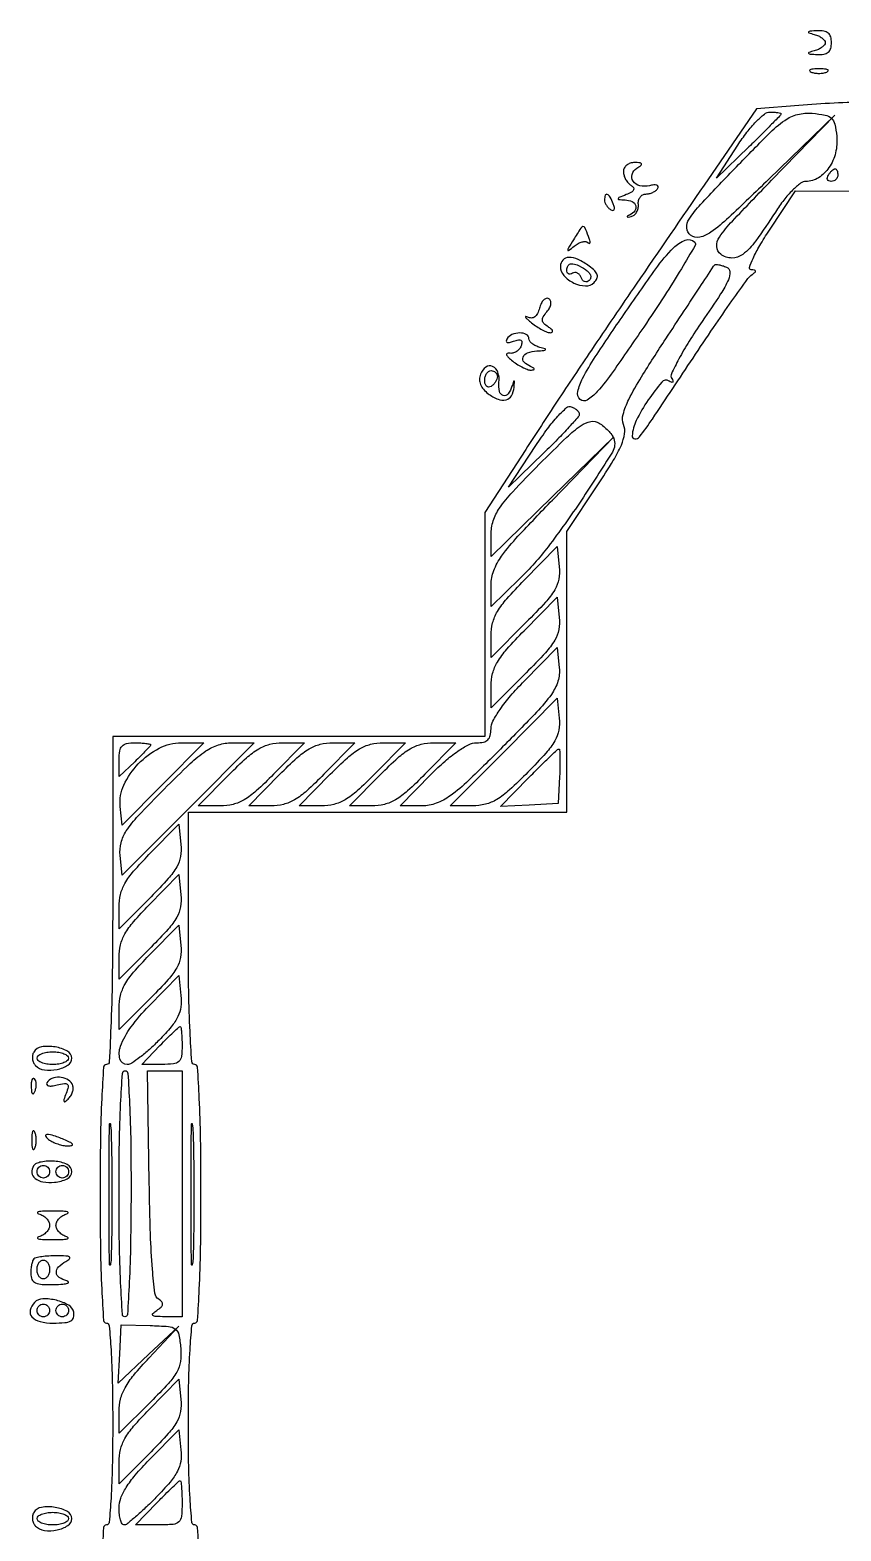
# Model space of a CAD drawing. Extents: x 17 to 822, y 5 to 559.
# Drawn here: x 16.9 to 145.5, y 321 to 559 of the extents above; entities that cross this region are included whole.
import ezdxf

# ---------------------------------------------------------------- set-up
doc = ezdxf.new("R2010")
doc.units = 0
doc.header["$MEASUREMENT"] = 0

msp = doc.modelspace()

# ---------------------------------------------------------------- linework, layer by layer
for points in [[(31.304134, 16.008298, 0.000006), (186.307387, 15.865424, 0.000281)], [(150.001182, 547.563133, 0.018194), (138.793369, 547.051308), (132.086738, 546.5), (123.793369, 534.426921, 0.000484), (113.029319, 518.724632, 0.001558), (105.912611, 508.251541, 0.002252), (100.486046, 500.133316, 0.002762), (95.493631, 492.5), (89.031928, 482.5), (89.015964, 464.75), (89, 447), (59.5, 447), (30, 447), (30, 421, -0.002705), (29.939619, 409.837325, -0.006906), (29.740385, 401.75, -0.002504), (29.466217, 395.444155, -0.40009), (29, 395, 0.395564), (28.541465, 394.56995, 0.003837), (28.262195, 389.625, 0.008675), (28.061287, 383.227364, 0.003511), (28, 374.5, 0.003511), (28.061287, 365.772636, 0.008675), (28.262195, 359.375, 0.003837), (28.541465, 354.43005, 0.395564), (29, 354, -0.389247), (29.449058, 353.587986, -0.005893), (29.734375, 349.75, -0.010966), (29.937511, 344.735423, -0.004639), (30, 338, -0.004639), (29.937511, 331.264577, -0.010966), (29.734375, 326.25, -0.005893), (29.449058, 322.412014, -0.389247), (29, 322, 0.395564), (28.541465, 321.56995, 0.003837), (28.262195, 316.625, 0.008675)], [(43.737805, 316.625, 0.003837), (43.458535, 321.56995, 0.395564), (43, 322, -0.389247), (42.550942, 322.412014, -0.005893), (42.265625, 326.25, -0.010966), (42.062489, 331.264577, -0.004639), (42, 338, -0.004639), (42.062489, 344.735423, -0.010966), (42.265625, 349.75, -0.005893), (42.550942, 353.587986, -0.389247), (43, 354, 0.395564), (43.458535, 354.43005, 0.003837), (43.737805, 359.375, 0.008675), (43.938713, 365.772636, 0.003511), (44, 374.5, 0.003511), (43.938713, 383.227364, 0.008675), (43.737805, 389.625, 0.003837), (43.458535, 394.56995, 0.395564), (43, 395, -0.395015), (42.542341, 395.428413, -0.004008), (42.2625, 400.25, -0.008881), (42.061394, 406.493996, -0.003609), (42, 415), (42, 435), (72, 435), (102, 435), (102.002536, 457.25), (102.005071, 479.5), (106.92406, 486.891307, 0.008991), (109.386974, 490.740393, 0.036427), (110.667963, 493.210472, 0.063833), (111.17755, 494.995348, 0.129195), (111.023521, 496.438134, -0.160327), (110.949823, 498.061309, -0.046247), (111.858051, 500.438081, -0.025587), (113.844046, 504.000305, -0.005286), (117.722476, 510.046827, -0.000324), (120.621786, 514.45721, -0.00052), (123.101844, 518.215983, -0.000083), (125.304221, 521.545157, -0.032029), (125.477351, 521.773539, -0.240795), (125.657635, 521.846703, -0.025004), (126.125116, 521.78222, -0.02669), (126.706281, 521.63973, -0.018153), (127.350553, 521.418975, -0.297311), (127.882387, 520.684026, -0.118057), (127.640486, 519.40268, -0.039689), (126.409161, 517.153845, -0.005729), (123.488547, 512.808252, 0.011083), (121.428978, 509.671779, 0.016961), (119.798778, 506.857, 0.011597), (118.608838, 504.501865, 0.254869), (118.649374, 503.758307, -0.03905), (118.845791, 503.376858, -0.305607), (118.808919, 503.190885, -0.303929), (118.622238, 503.154641, -0.038826), (118.239919, 503.351722, 0.371153), (117.063532, 503.165239, 0.027161), (114.926722, 500.345558, 0.032705), (113.040823, 497.117921, 0.100152), (112.383338, 494.683338, 0.405614), (112.802923, 494.191755, 0.255309), (113.553374, 494.514682, 0.018816), (115.593322, 497.331004, 0.000903), (122.031418, 507, -0.003115), (125.28724, 511.843136, -0.004614), (128.206537, 516.043939, -0.002152), (130.73612, 519.580837, -0.088261), (131.411001, 520.234687, 0.029673), (131.854895, 520.574127, 0.276297), (131.92757, 520.793803, 0.309956), (131.768118, 520.942351, 0.034186), (131.24356, 520.984687, -0.504609), (130.982962, 521.346681, -0.030482), (131.550668, 522.803236, -0.025626), (132.60687, 524.813156, -0.012757), (134.136649, 527.25), (138.286179, 533.5), (185.670454, 533.423366)]]:
    msp.add_lwpolyline(points, format="xyb")
for points in [[(141.25, 558.310674, -0.042954), (141.919656, 558.072686, -0.05393), (142.485938, 557.737018, -0.063987), (142.874169, 557.360086, -0.169692), (143, 557, -0.169692), (142.874169, 556.639914, -0.063987), (142.485938, 556.262982, -0.05393), (141.919656, 555.927314, -0.042954), (141.25, 555.689326, 0.01159), (140.4117, 555.449367, 0.541772), (140.37122, 555.306344, 0.197309), (140.607705, 555.187999, 0.005718), (141.75, 555.116001, 0.052892), (142.797666, 555.172814, 0.135122), (143.48325, 555.485975, 0.149531), (143.870529, 556.081183, 0.070109), (144, 557, 0.070109), (143.870529, 557.918817, 0.149531), (143.48325, 558.514025, 0.135122), (142.797666, 558.827186, 0.052892), (141.75, 558.883999, 0.005718), (140.607705, 558.812001, 0.197309), (140.37122, 558.693656, 0.541772), (140.4117, 558.550633, 0.01159)], [(140.75, 552.337719, 0.057986), (141.320008, 552.181385, 0.037979), (142, 552.12966, 0.037979), (142.679992, 552.181385, 0.057986), (143.25, 552.337719, 0.174857), (143.459382, 552.525001, 0.447206), (143.398438, 552.693942, 0.078554), (142.89144, 552.810911, 0.017491), (142, 552.842105, 0.017491), (141.10856, 552.810911, 0.078554), (140.601562, 552.693942, 0.447206), (140.540618, 552.525001, 0.174857)], [(144.820335, 542.15646, -0.083268), (144.634446, 539.529214, -0.090454), (143.596992, 537.188526, -0.102294), (141.931482, 535.575814, -0.142303), (139.949258, 535, 0.164295), (139.06915, 534.702783, 0.033494), (137.813534, 533.605243, 0.031271), (136.435715, 532.043741, 0.022491), (135.09282, 530.144648, -0.012907), (131.976442, 525.553385, -0.072882), (129.925896, 523.428726, -0.169595), (128.199386, 522.85342, -0.157791), (126.430139, 523.454191, -0.226678), (125.789471, 524.671024, -0.161618), (126.224272, 526.173685, -0.039224), (128.280023, 528.713084, -0.002873), (134.499943, 535.196155), (144.499885, 545.5), (133.999943, 535.302947, -0.003464), (127.703298, 529.272133, -0.034216), (124.873309, 526.943547, -0.103854), (123.098583, 526.165576, -0.21503), (121.651353, 526.485322, -0.219386), (121.031135, 527.626546, -0.163967), (121.402864, 529.028673, -0.042301), (123.239237, 531.35255, -0.003443), (128.591202, 536.981422, -0.004723), (133.984929, 542.471805, -0.041207), (136.59115, 544.677998, -0.094143), (138.614242, 545.611628, -0.082294), (140.93985, 545.799047, -0.026007), (142.995498, 545.518155, -0.142447), (143.983952, 545.015064, -0.151098), (144.517688, 544.076538, -0.03042)], [(136, 545.712408, -0.194499), (135.922281, 545.520174, -0.001046), (134.49683, 544.051589, -0.004331), (132.844487, 542.385479, -0.00271), (130.882825, 540.462408), (125.765651, 535.5), (129.132825, 540.732033, -0.020466), (130.583498, 542.795443, -0.029732), (132.039184, 544.478309, -0.03167), (133.349567, 545.662585, -0.166849), (134.25, 545.982033, -0.015449), (134.920882, 545.968191, -0.025341), (135.485938, 545.910242, -0.022922), (135.912572, 545.824334, -0.344273)], [(111, 536.559017, 0.071973), (111.087603, 535.953584, 0.052915), (111.347689, 535.326439, 0.053279), (111.730732, 534.772883, 0.076512), (112.183624, 534.386514, -0.098689), (112.583496, 534.01376, -0.279563), (112.61222, 533.648772, -0.152316), (112.257148, 533.281844, -0.031576), (111.433624, 532.897783, 0.004645), (110.285515, 532.435834, 0.244878), (110.137324, 532.25942, 0.457866), (110.235975, 532.127028, 0.007879), (111.25, 532.070285, -0.09897), (112.373575, 531.798377, -0.214206), (112.943475, 531.140717, -0.239682), (112.799004, 530.339942, -0.11587), (111.975, 529.658333, 0.019666), (111.63445, 529.472415, 0.504253), (111.625625, 529.382345, 0.229775), (111.763807, 529.342212, 0.012274), (112.225, 529.432629, 0.118772), (112.701206, 529.665357, 0.08687), (113.08467, 530.114682, 0.079426), (113.318303, 530.708824, 0.075267), (113.361111, 531.357629, -0.080082), (113.408537, 531.984945, -0.098349), (113.653671, 532.517553, -0.11061), (114.055997, 532.872603, -0.126349), (114.552094, 533, 0.060886), (115.102357, 533.067256, 0.05105), (115.655933, 533.266355, 0.053235), (116.130317, 533.559582, 0.089542), (116.442363, 533.906741, 0.214761), (116.481177, 534.202524, 0.249166), (116.28339, 534.402056, 0.103734), (115.802744, 534.447698, 0.035946), (115.114239, 534.319623, -0.123055), (113.617268, 534.303306, -0.180537), (112.535355, 535.029599, -0.237584), (112.364446, 536.117374, -0.175652), (113.121885, 537.096491, 0.018391), (113.799577, 537.561505, 0.345083), (113.863691, 537.794931, 0.283898), (113.646453, 537.950359, 0.014763), (112.75, 537.984687, 0.081038), (112.08159, 537.881634, 0.092494), (111.514062, 537.572213, 0.101692), (111.134722, 537.107399, 0.121036)], [(145, 536, -0.105053), (144.918938, 535.618444, -0.099167), (144.688914, 535.29375, -0.09642), (144.345238, 535.076123, -0.093332), (143.940983, 535, -0.108972), (143.586039, 535.078288, -0.182303), (143.3746, 535.29375, -0.161196), (143.343488, 535.6179, -0.082592), (143.5, 536, -0.029505), (143.768994, 536.382774, -0.035638), (144.066025, 536.70625, -0.038439), (144.34829, 536.934461, -0.151918), (144.559017, 537, -0.210953), (144.727648, 536.92554, -0.081139), (144.870461, 536.70625, -0.061769), (144.967655, 536.382849, -0.042167)], [(108, 532.059017, 0.088797), (108.072509, 531.65395, 0.053277), (108.290385, 531.21498, 0.051183), (108.610411, 530.810572, 0.061454), (108.988546, 530.507079, 0.1144), (109.325929, 530.393111, 0.32948), (109.525685, 530.512472, 0.155351), (109.556862, 530.868281, 0.036408), (109.381557, 531.448062, 0.029964), (108.894727, 532.51997, 0.168622), (108.441482, 532.942608, 0.444011), (108.117673, 532.798253, 0.079093)], [(103.079891, 525.75, 0.0028), (102.23404, 524.374656, 0.162928), (102.169612, 524.090238, 0.589898), (102.299825, 524.034473, 0.007289), (103.181354, 524.741324, -0.049011), (103.808844, 525.163739, -0.064925), (104.451421, 525.409199, -0.080683), (105.010815, 525.450783, -0.176443), (105.394862, 525.271805, 0.176427), (105.593353, 525.179293, 0.424903), (105.703067, 525.27488, 0.08502), (105.657119, 525.658807, 0.019419), (105.445864, 526.280481, 0.010257), (104.877122, 527.676301, 0.360481), (104.58481, 527.8253, 0.196944), (104.2438, 527.587228, 0.003857)], [(122.297214, 525.369453, -0.340872), (122.365495, 524.840413, -0.003034), (120.182835, 521.155449, -0.008663), (117.509395, 516.873599, -0.005291), (114.21388, 511.909358, -0.003709), (109.357877, 504.872676, -0.027502), (106.842065, 501.673946, -0.07335), (105.242398, 500.318581, -0.348217), (104.130017, 500.445602, -0.257977), (103.769058, 501.691555, -0.06319), (104.526238, 503.771213, -0.027487), (106.53988, 507.20526, -0.004019), (111.058671, 513.905697, -0.005513), (116.143315, 521.143598, -0.03803), (118.937168, 524.464255, -0.108899), (120.812988, 525.688882, -0.294831)], [(101, 521.535184, 0.184867), (101.560801, 520.070252, 0.098754), (103.13509, 518.891468, 0.102396), (104.992736, 518.433396, 0.210688), (106.357359, 518.97468, 0.088454), (106.790529, 519.605908, 0.182936), (106.827697, 520.194097, 0.126082), (106.448295, 520.813467, 0.033646), (105.55887, 521.567321, 0.047805), (103.81242, 522.614865, 0.113432), (102.34179, 522.941948, 0.205399), (101.392269, 522.526756, 0.190614)], [(104.97104, 521.03906, -0.06544), (105.469875, 520.623472, -0.10179), (105.75794, 520.145741, -0.132626), (105.793075, 519.684433, -0.158794), (105.584135, 519.304373, -0.116802), (105.222241, 519.096863, -0.156527), (104.846463, 519.105302, -0.139197), (104.513976, 519.337489, -0.085622), (104.277685, 519.756231, 0.080085), (104.037302, 520.193389, 0.110205), (103.692267, 520.477402, 0.127277), (103.298038, 520.563896, 0.129812), (102.91459, 520.447214, -0.092807), (102.565579, 520.312451, -0.171257), (102.268661, 520.359094, -0.174358), (102.070312, 520.580506, -0.096615), (102, 520.940983, -0.150756), (102.216238, 521.641861, -0.239233), (102.755049, 521.938063, -0.117893), (103.667437, 521.751495, -0.031889)], [(97.680998, 514.888137, -0.0517), (97.365461, 514.047508, -0.115294), (96.932173, 513.524623, -0.156948), (96.406074, 513.339765, -0.125638), (95.817308, 513.473542, 0.077653), (95.51188, 513.574213, 0.662561), (95.457166, 513.487692, 0.061173), (95.758892, 513.149596, 0.009652), (96.44113, 512.574157, 0.024566), (97.262025, 511.972785, 0.025986), (98.123096, 511.466907, 0.026777), (98.905615, 511.112116, 0.09695), (99.44113, 511.015313, 0.149983), (99.711024, 511.102424, 0.350409), (99.767221, 511.292991, 0.124306), (99.550695, 511.587074, 0.031167), (99.064302, 511.939097, -0.052434), (98.393657, 512.469265, -0.180212), (98.160945, 512.962955, -0.157662), (98.293651, 513.532649, -0.037796), (98.86286, 514.334757, 0.049774), (99.290169, 514.968478, 0.087677), (99.487573, 515.566393, 0.122381), (99.43843, 516.058315, 0.170139), (99.162248, 516.399725, 0.216388), (98.763039, 516.450849, 0.124817), (98.341498, 516.19403, 0.082597), (97.958386, 515.646396, 0.047497)], [(92.507079, 510.011454, 0.126411), (92.401527, 509.672737, 0.341176), (92.536366, 509.478569, 0.138102), (92.932885, 509.465972, 0.030934), (93.584512, 509.670804, -0.035118), (94.346522, 509.903353, -0.202773), (94.752415, 509.831952, -0.282402), (94.901883, 509.519407, -0.061007), (94.76145, 508.90935, -0.087948), (94.462215, 508.391019, -0.081761), (93.996332, 507.991689, -0.083914), (93.438823, 507.770282, -0.100494), (92.875, 507.764484, 0.158025), (92.536669, 507.722512, 0.410815), (92.459601, 507.514182, 0.099267), (92.761478, 507.094137, 0.021804), (93.44113, 506.514484, 0.026248), (94.262032, 505.940653, 0.027826), (95.123096, 505.46807, 0.028895), (95.904858, 505.148061, 0.101643), (96.44113, 505.078947, 0.068243), (96.755092, 505.146095, 0.405354), (96.821769, 505.282867, 0.190361), (96.673407, 505.461588, 0.029559), (96.25, 505.662281, -0.104952), (95.231499, 506.348164, -0.29732), (95.07632, 507.150719, -0.215375), (95.792226, 507.830518, -0.071058), (97.25, 508.116001, 0.005718), (98.392295, 508.187999, 0.197309), (98.62878, 508.306344, 0.541772), (98.5883, 508.449367, 0.01159), (97.75, 508.689326, -0.046657), (97.080469, 508.932857, -0.05682), (96.514062, 509.284521, -0.067019), (96.127374, 509.68505, -0.159836), (96, 510.073324, 0.282924), (95.593233, 510.734644, 0.122009), (94.543336, 510.975058, 0.097711), (93.316448, 510.71033, 0.153669)], [(88.338046, 504.43855, 0.090544), (88.183284, 503.615268, 0.094644), (88.333843, 502.804053, 0.084751), (88.795372, 502.036427, 0.057311), (89.547083, 501.341913, 0.060454), (91.110124, 500.46636, 0.159186), (92.375048, 500.372424, 0.207138), (93.239041, 501.029365, 0.10654), (93.648212, 502.352469, 0.002983), (93.721308, 503.245404, 0.300978), (93.663139, 503.349642, 0.462407), (93.577952, 503.314709, 0.003629), (93.324888, 502.519603, -0.086569), (92.703422, 501.306958, -0.313864), (91.923499, 501.051744, -0.276112), (91.326608, 501.705461, -0.078173), (91.26179, 503.139768, 0.108055), (91.094319, 504.737979, 0.211335), (90.251146, 505.668447, 0.271263), (89.177681, 505.547995, 0.141654)], [(91, 504.059017, -0.089642), (90.926698, 503.653442, -0.053229), (90.70625, 503.2129, -0.051032), (90.382515, 502.806203, -0.06081), (90, 502.5, -0.139169), (89.620352, 502.392057, -0.191142), (89.29375, 502.521475, -0.138808), (89.073267, 502.889346, -0.066118), (89, 503.440983, -0.062283), (89.074545, 504.037096, -0.080552), (89.29375, 504.542039, -0.097988), (89.618621, 504.879982, -0.153634), (90, 505, -0.092995), (90.381732, 504.928382, -0.096318), (90.70625, 504.723586, -0.099231), (90.923444, 504.418051, -0.105429)], [(104, 498.108851, -0.182955), (103.837292, 497.679068, -0.00418), (102.350557, 496.025008, -0.008803), (100.53681, 494.109579, -0.005782), (98.384874, 491.96584), (92.769749, 486.5), (97.114505, 493.130498, -0.013995), (98.949839, 495.767351, -0.026128), (100.601933, 497.776062, -0.026245), (101.985247, 499.138476, -0.279914), (102.729631, 499.273509, -0.043318), (103.215686, 499.036922, -0.050654), (103.626829, 498.730302, -0.058052), (103.909386, 498.40343, -0.150326)], [(109.452624, 494.262865, -0.235517), (109.240755, 492.067192, -0.007785), (104.326674, 484.473777, -0.01538), (99.043679, 477.084565, -0.036772), (94.576346, 472.041792), (90, 467.583584), (90, 471.023901, -0.093263), (90.4271, 473.293743, -0.063832), (91.686483, 475.601947, -0.031206), (94.274344, 478.741619, -0.005027), (99.75, 484.482043), (109.5, 494.499867), (99.75, 485.019684), (90, 475.539501), (90, 478.997627, -0.079619), (90.347064, 481.163329, -0.070943), (91.358623, 483.207831, -0.038205), (93.431669, 485.784651, -0.007152), (97.644964, 490.145819, -0.005544), (102.005626, 494.436005, -0.040532), (104.272839, 496.288781, -0.103639), (105.809109, 496.93393, -0.189544), (107.125654, 496.689455, -0.033379), (107.864433, 496.15646, -0.028668), (108.566438, 495.503742, -0.029701), (109.135642, 494.834857, -0.06993)], [(95.575558, 465.097297), (90, 459.521739), (90, 462.979424, -0.063842), (90.258137, 464.992874, -0.071008), (91.014888, 466.79885, -0.047074), (92.511953, 468.840702, -0.012801), (95.25, 471.766073), (100.5, 477.095037), (100.825558, 473.883946, -0.071966), (100.742812, 471.944719, -0.088291), (100.100952, 470.252074, -0.051438), (98.624495, 468.27467, -0.010313)], [(95.575558, 457.097297), (90, 451.521739), (90, 454.979424, -0.063842), (90.258137, 456.992874, -0.071008), (91.014888, 458.79885, -0.047074), (92.511953, 460.840702, -0.012801), (95.25, 463.766073), (100.5, 469.095037), (100.825558, 465.883946, -0.071966), (100.742812, 463.944719, -0.088291), (100.100952, 462.252074, -0.051438), (98.624495, 460.27467, -0.010313)], [(91.844737, 445.344089, -0.0053), (86.460712, 440.051008, -0.03382), (83.529689, 437.58892, -0.069399), (81.323757, 436.40528, -0.088706), (79.057342, 436), (75.575184, 436), (80.5, 441, -0.017584), (82.704795, 443.086375, -0.029124), (84.720869, 444.665364, -0.034101), (86.45193, 445.698325, -0.118001), (87.712408, 446, 0.054653), (88.799484, 446.119179, 0.138802), (89.49222, 446.492455, 0.142441), (89.875888, 447.166072, 0.058758), (90, 448.218555, -0.124143), (90.310366, 449.449325, -0.028437), (91.442101, 451.291495, -0.025837), (93.111929, 453.445602, -0.016713), (95.25, 455.766073), (100.5, 461.095037), (100.824987, 457.891607, -0.101465), (100.608984, 455.763085, -0.079621), (99.571995, 453.681988, -0.035692), (97.224054, 450.851823, -0.004856)], [(95.858226, 441.356442, -0.012383), (92.91292, 438.518233, -0.048898), (90.902825, 437.007837, -0.074838), (89.110979, 436.255985, -0.062051), (87.056238, 436), (83.544156, 436), (92.022078, 444.535164), (100.5, 453.070329), (100.824065, 449.891607, -0.07125), (100.746676, 447.989447, -0.086216), (100.126699, 446.31666, -0.051887), (98.711576, 444.378303, -0.011212)], [(36, 445.674314, -0.184988), (35.922055, 445.470848, -0.005011), (35.265625, 444.754389, -0.009762), (34.458057, 443.923635, -0.006459), (33.5, 443), (31, 440.651372), (31, 443.325686, -0.03903), (31.108496, 444.713465, -0.150031), (31.483705, 445.482569, -0.160006), (32.209354, 445.880645, -0.04614), (33.5, 446, -0.012232), (34.458476, 445.976548, -0.020157), (35.265625, 445.90433, -0.015163), (35.893676, 445.80306, -0.359543)], [(41.960054, 435.494352), (31.5, 424.988704), (31.175354, 428.145689, -0.088941), (31.325767, 430.148997, -0.083631), (32.160916, 432.023001, -0.042084), (34.054809, 434.412426, -0.006928), (38.150327, 438.651337, -0.007563), (42.302812, 442.70715, -0.040113), (44.774735, 444.699215, -0.07342), (46.771237, 445.667466, -0.076392), (48.935026, 446), (52.420108, 446)], [(37.971112, 439.45791), (31.5, 432.91582), (31.189604, 435.918189, -0.136001), (31.758632, 439.28712, -0.082191), (34.064989, 442.64617, -0.080684), (37.383848, 445.138319, -0.121356), (40.88179, 446), (44.442223, 446)], [(55.5, 441, -0.013881), (52.775541, 438.383369, -0.050502), (50.848439, 436.958915, -0.074139), (49.095308, 436.243178, -0.059972), (47.075184, 436), (43.575184, 436), (48.5, 441, -0.013881), (51.224459, 443.616631, -0.050502), (53.151561, 445.041085, -0.074139), (54.904692, 445.756822, -0.059972), (56.924816, 446), (60.424816, 446)], [(63.5, 441, -0.013881), (60.775541, 438.383369, -0.050502), (58.848439, 436.958915, -0.074139), (57.095308, 436.243178, -0.059972), (55.075184, 436), (51.575184, 436), (56.5, 441, -0.013881), (59.224459, 443.616631, -0.050502), (61.151561, 445.041085, -0.074139), (62.904692, 445.756822, -0.059972), (64.924816, 446), (68.424816, 446)], [(71.5, 441, -0.013881), (68.775541, 438.383369, -0.050502), (66.848439, 436.958915, -0.074139), (65.095308, 436.243178, -0.059972), (63.075184, 436), (59.575184, 436), (64.5, 441, -0.013881), (67.224459, 443.616631, -0.050502), (69.151561, 445.041085, -0.074139), (70.904692, 445.756822, -0.059972), (72.924816, 446), (76.424816, 446)], [(79.5, 441, -0.013881), (76.775541, 438.383369, -0.050502), (74.848439, 436.958915, -0.074139), (73.095308, 436.243178, -0.059972), (71.075184, 436), (67.575184, 436), (72.5, 441, -0.013881), (75.224459, 443.616631, -0.050502), (77.151561, 445.041085, -0.074139), (78.904692, 445.756822, -0.059972), (80.924816, 446), (84.424816, 446)], [(100.868412, 440.677665), (100.64467, 436.35533), (96.072335, 436.124066), (91.5, 435.892803), (95.958208, 440.446401, -0.003543), (97.691506, 442.191874, -0.005586), (99.206066, 443.66238, -0.001735), (100.531305, 444.911903, -0.190384), (100.754285, 445, -0.399676), (100.883415, 444.877156, -0.005873), (100.92718, 443.730314, -0.012218), (100.92992, 442.335038, -0.007312)], [(36.075486, 421.599296), (31, 416.52381), (31, 419.977556, -0.060561), (31.239608, 421.948552, -0.069715), (31.943844, 423.705849, -0.049032), (33.317484, 425.636724, -0.015041), (35.75, 428.26674), (40.5, 433.102178), (40.825486, 429.88848, -0.067581), (40.760517, 427.979469, -0.088072), (40.170847, 426.33692, -0.054366), (38.813767, 424.471666, -0.011948)], [(36.075486, 413.599296), (31, 408.52381), (31, 411.977556, -0.060561), (31.239608, 413.948552, -0.069715), (31.943844, 415.705849, -0.049032), (33.317484, 417.636724, -0.015041), (35.75, 420.26674), (40.5, 425.102178), (40.825486, 421.88848, -0.067581), (40.760517, 419.979469, -0.088072), (40.170847, 418.33692, -0.054366), (38.813767, 416.471666, -0.011948)], [(36.075486, 405.599296), (31, 400.52381), (31, 403.977556, -0.060561), (31.239608, 405.948552, -0.069715), (31.943844, 407.705849, -0.049032), (33.317484, 409.636724, -0.015041), (35.75, 412.26674), (40.5, 417.102178), (40.825486, 413.88848, -0.067581), (40.760517, 411.979469, -0.088072), (40.170847, 410.33692, -0.054366), (38.813767, 408.471666, -0.011948)], [(37.370316, 398.867191, -0.015879), (35.829409, 397.386283, -0.020624), (34.322357, 396.135987, -0.018781), (33.00966, 395.211174, -0.145052), (32.297052, 395, -0.339416), (31.146741, 395.882539, -0.155899), (31.241722, 397.886054, -0.070476), (32.88877, 400.919679, -0.034605), (35.75, 404.26674), (40.5, 409.102178), (40.823264, 405.918281, -0.058057), (40.796765, 404.127815, -0.081327), (40.335475, 402.599198, -0.060429), (39.291006, 400.991311, -0.019177)], [(41, 398, -0.031162), (40.893327, 396.290099, -0.174494), (40.484409, 395.485324, -0.163634), (39.640028, 395.09728, -0.026602), (37.812909, 395), (34.625818, 395), (37.5, 398, -0.005081), (38.624204, 399.149798, -0.007831), (39.621808, 400.11875, -0.003317), (40.486588, 400.922013, -0.187632), (40.687091, 401, -0.37258), (40.811623, 400.892246, -0.01007), (40.908083, 400.11875, -0.016197), (40.977485, 399.150236, -0.009786)], [(17.481569, 396.970177, 0.095249), (17.28656, 396.457773, 0.077253), (17.27506, 395.86889, 0.076026), (17.443944, 395.295499, 0.087019), (17.771797, 394.828203, 0.165691), (19.177624, 394.136932, 0.082785), (21.181947, 394.210303, 0.091303), (22.897388, 394.903208, 0.256624), (23.5, 396, 0.276098), (22.829651, 397.121426, 0.083549), (20.87313, 397.784022, 0.078867), (18.715224, 397.789239, 0.21896)], [(23, 396, -0.226478), (22.817169, 395.617064, -0.074992), (22.265625, 395.29375, -0.057076), (21.457356, 395.073116, -0.038131), (20.5, 395, -0.038131), (19.542644, 395.073116, -0.057076), (18.734375, 395.29375, -0.074992), (18.182831, 395.617064, -0.226478), (18, 396, -0.226478), (18.182831, 396.382936, -0.074992), (18.734375, 396.70625, -0.057076), (19.542644, 396.926884, -0.038131), (20.5, 397, -0.038131), (21.457356, 396.926884, -0.057076), (22.265625, 396.70625, -0.074992), (22.817169, 396.382936, -0.226478)], [(17.078947, 391.416667, 0.018894), (17.137993, 390.670344, 0.168741), (17.279315, 390.37858, 0.470617), (17.461564, 390.395823, 0.054073), (17.683114, 390.8125, 0.051402), (17.839148, 391.359369, 0.05415), (17.876576, 391.916927, 0.060344), (17.797407, 392.402231, 0.126455), (17.604167, 392.729167, 0.296942), (17.385309, 392.77538, 0.208169), (17.200665, 392.592839, 0.077125), (17.089945, 392.112848, 0.028489)], [(19.557637, 392.093259, 0.268627), (19.54939, 391.806106, 0.220188), (19.799309, 391.61957, 0.085012), (20.370682, 391.597784, 0.031078), (21.16729, 391.753998, -0.023558), (22.330888, 392.000393, -0.231897), (22.796805, 391.859236, -0.271775), (22.926093, 391.426221, -0.030861), (22.609425, 390.41074, 0.009058), (22.258708, 389.437485, 0.219347), (22.287961, 389.157502, 0.466056), (22.473352, 389.127092, 0.017945), (23.053622, 389.662868, 0.071122), (23.451245, 390.188799, 0.071769), (23.684061, 390.803488, 0.078057), (23.722299, 391.409959, 0.115698), (23.553851, 391.912868, 0.140539), (22.733618, 392.658772, 0.103774), (21.539137, 392.966214, 0.107309), (20.35481, 392.764512, 0.160028)], [(32.909607, 374.5, -0.004039), (32.831616, 366.679062, -0.007955), (32.620551, 360.466313, -0.002788), (32.33814, 355.378002, -0.396452), (31.936338, 355, -0.396971), (31.534444, 355.37877, -0.002811), (31.262004, 360.456452, -0.007973), (31.06302, 366.665918, -0.004022), (31, 374.5, -0.003837), (31.062164, 382.600398, -0.008631), (31.262478, 388.741109, -0.003565), (31.539337, 393.59304, -0.395553), (31.973269, 394, -0.396066), (32.407214, 393.592304, -0.003594), (32.674592, 388.750595, -0.008648), (32.862973, 382.613366, -0.003821)], [(41, 374.5), (41, 355), (38.25, 355.015313, -0.011037), (36.839846, 355.0543, -0.157541), (36.375411, 355.230296, -0.457887), (36.364719, 355.517066, -0.042119), (37, 356.015313, 0.036609), (37.675051, 356.532856, 0.170932), (37.90855, 356.955305, 0.227518), (37.793367, 357.354247, 0.066873), (37.296341, 357.780377, -0.221676), (36.700977, 358.731488, -0.010525), (36.307713, 362.575597, -0.012193), (35.997, 368.067792, -0.003852), (35.796341, 376.281613), (35.5, 394.002473), (38.25, 394.001236), (41, 394)], [(29.74486, 364.196806, -0.042812), (29.627108, 363.213691, -0.888327), (29.514897, 363.223437, -0.006527), (29.439256, 367.323219, -0.001369), (29.420187, 374.5, -0.001336), (29.439919, 381.667841, -0.007053), (29.516695, 385.598437, -0.91824), (29.627791, 385.60417, -0.026319), (29.746468, 384.196806, -0.004891), (29.847449, 379.548406, -0.003005), (29.879923, 374.071739, -0.003012), (29.846839, 368.652668, -0.005377)], [(42.74486, 364.196806, -0.042812), (42.627108, 363.213691, -0.888327), (42.514897, 363.223437, -0.006527), (42.439256, 367.323219, -0.001369), (42.420187, 374.5, -0.001336), (42.439919, 381.667841, -0.007053), (42.516695, 385.598437, -0.91824), (42.627791, 385.60417, -0.026319), (42.746468, 384.196806, -0.004891), (42.847449, 379.548406, -0.003005), (42.879923, 374.071739, -0.003012), (42.846839, 368.652668, -0.005377)], [(17.157895, 383, 0.017491), (17.189089, 382.10856, 0.078554), (17.306058, 381.601562, 0.447206), (17.474999, 381.540618, 0.174857), (17.662281, 381.75, 0.057986), (17.818615, 382.320008, 0.037979), (17.87034, 383, 0.037979), (17.818615, 383.679992, 0.057986), (17.662281, 384.25, 0.174857), (17.474999, 384.459382, 0.447206), (17.306058, 384.398438, 0.078554), (17.189089, 383.89144, 0.017491)], [(20, 383, 0.040566), (20.684071, 382.632796, 0.028934), (21.5, 382.331527, 0.029384), (22.317134, 382.134067, 0.053798), (23, 382.085598, 0.051935), (23.535375, 382.161267, 0.491407), (23.615423, 382.343886, 0.152377), (23.341871, 382.608071, 0.014925), (22.5, 383, 0.019739), (20.686554, 383.695838, 0.081911), (19.533606, 383.885992, 0.608383), (19.381869, 383.592871, 0.095694)], [(17.461975, 378.938474, 0.159639), (17.196665, 377.839906, 0.208996), (17.678897, 376.939502, 0.130588), (18.934001, 376.397973, 0.056143), (20.770992, 376.332812, 0.09207), (22.784735, 376.869233, 0.289406), (23.499067, 378, 0.289406), (22.784735, 379.130767, 0.09207), (20.770992, 379.667188, 0.033217), (19.68379, 379.678389, 0.040185), (18.673252, 379.539654, 0.044551), (17.869408, 379.285875, 0.156862)], [(20, 378, -0.099038), (19.923658, 377.618362, -0.097945), (19.70625, 377.29375, -0.097945), (19.381638, 377.076342, -0.099038), (19, 377, -0.099038), (18.618362, 377.076342, -0.097945), (18.29375, 377.29375, -0.097945), (18.076342, 377.618362, -0.099038), (18, 378, -0.099038), (18.076342, 378.381638, -0.097945), (18.29375, 378.70625, -0.097945), (18.618362, 378.923658, -0.099038), (19, 379, -0.099038), (19.381638, 378.923658, -0.097945), (19.70625, 378.70625, -0.097945), (19.923658, 378.381638, -0.099038)], [(23, 378, -0.099038), (22.923658, 377.618362, -0.097945), (22.70625, 377.29375, -0.097945), (22.381638, 377.076342, -0.099038), (22, 377, -0.099038), (21.618362, 377.076342, -0.097945), (21.29375, 377.29375, -0.097945), (21.076342, 377.618362, -0.099038), (21, 378, -0.099038), (21.076342, 378.381638, -0.097945), (21.29375, 378.70625, -0.097945), (21.618362, 378.923658, -0.099038), (22, 379, -0.099038), (22.381638, 378.923658, -0.097945), (22.70625, 378.70625, -0.097945), (22.923658, 378.381638, -0.099038)], [(18.25, 371.310674, -0.068007), (18.918939, 371.034596, -0.068913), (19.485937, 370.590143, -0.075394), (19.868723, 370.051523, -0.117373), (20, 369.5, -0.117373), (19.868723, 368.948477, -0.075394), (19.485937, 368.409857, -0.068913), (18.918939, 367.965404, -0.068007), (18.25, 367.689326, 0.279395), (18.088315, 367.52268, 0.421517), (18.189063, 367.366341, 0.040136), (19.062099, 367.260811, 0.010016), (20.5, 367.232003, 0.010016), (21.937901, 367.260811, 0.040136), (22.810937, 367.366341, 0.421517), (22.911685, 367.52268, 0.279395), (22.75, 367.689326, -0.068007), (22.081061, 367.965404, -0.068913), (21.514063, 368.409857, -0.075394), (21.131277, 368.948477, -0.117373), (21, 369.5, -0.117373), (21.131277, 370.051523, -0.075394), (21.514063, 370.590143, -0.068913), (22.081061, 371.034596, -0.068007), (22.75, 371.310674, 0.279395), (22.911685, 371.47732, 0.421517), (22.810937, 371.633659, 0.040136), (21.937901, 371.739189, 0.010016), (20.5, 371.767997, 0.010016), (19.062099, 371.739189, 0.040136), (18.189063, 371.633659, 0.421517), (18.088315, 371.47732, 0.279395)], [(17.5, 364.166667, 0.115276), (17.306743, 363.855562, 0.028815), (17.146875, 363.275, 0.027899), (17.036781, 362.571845, 0.024887), (17, 361.833333, 0.108868), (17.198567, 360.932175, 0.178765), (17.745545, 360.387551, 0.096068), (18.803447, 360.131017, 0.019321), (20.75, 360.116001, 0.01183), (22.093515, 360.189408, 0.050275), (22.884375, 360.332266, 0.459031), (22.965403, 360.508506, 0.225051), (22.75, 360.689326, -0.080848), (21.518298, 361.234879, -0.238612), (21.068402, 362.013341, -0.214554), (21.411255, 362.904872, -0.067794), (22.577875, 363.783643, 0.056843), (23.162855, 364.204603, 0.505516), (23.1352, 364.473106, 0.123378), (22.583086, 364.635786, 0.010257), (21.077875, 364.666667, 0.015031), (19.862643, 364.630125, 0.019685), (18.757251, 364.519792, 0.01757), (17.860087, 364.362104, 0.145074)], [(20, 362.5, -0.064853), (19.925306, 361.926543, -0.082425), (19.70625, 361.440625, -0.098894), (19.381354, 361.115568, -0.148195), (19, 361, -0.148195), (18.618646, 361.115568, -0.098894), (18.29375, 361.440625, -0.082425), (18.074694, 361.926543, -0.064853), (18, 362.5, -0.064853), (18.074694, 363.073457, -0.082425), (18.29375, 363.559375, -0.098894), (18.618646, 363.884432, -0.148195), (19, 364, -0.148195), (19.381354, 363.884432, -0.098894), (19.70625, 363.559375, -0.082425), (19.925306, 363.073457, -0.064853)], [(17.599134, 357.265801, 0.13777), (16.919518, 356.055308, 0.249084), (17.193913, 354.982778, 0.153081), (18.471989, 354.236859, 0.056181), (20.573324, 354, 0.019159), (22.409271, 354.070376, 0.103782), (23.361297, 354.347696, 0.207892), (23.783688, 354.880217, 0.113201), (23.813584, 355.729463, 0.219909), (23.018664, 356.835483, 0.068187), (21.067057, 357.611643, 0.067244), (18.940967, 357.842321, 0.19211)], [(20, 356, -0.099038), (19.923658, 355.618362, -0.097945), (19.70625, 355.29375, -0.097945), (19.381638, 355.076342, -0.099038), (19, 355, -0.099038), (18.618362, 355.076342, -0.097945), (18.29375, 355.29375, -0.097945), (18.076342, 355.618362, -0.099038), (18, 356, -0.099038), (18.076342, 356.381638, -0.097945), (18.29375, 356.70625, -0.097945), (18.618362, 356.923658, -0.099038), (19, 357, -0.099038), (19.381638, 356.923658, -0.097945), (19.70625, 356.70625, -0.097945), (19.923658, 356.381638, -0.099038)], [(23, 356, -0.099038), (22.923658, 355.618362, -0.097945), (22.70625, 355.29375, -0.097945), (22.381638, 355.076342, -0.099038), (22, 355, -0.099038), (21.618362, 355.076342, -0.097945), (21.29375, 355.29375, -0.097945), (21.076342, 355.618362, -0.099038), (21, 356, -0.099038), (21.076342, 356.381638, -0.097945), (21.29375, 356.70625, -0.097945), (21.618362, 356.923658, -0.099038), (22, 357, -0.099038), (22.381638, 356.923658, -0.097945), (22.70625, 356.70625, -0.097945), (22.923658, 356.381638, -0.099038)], [(40.793048, 350, -0.05677), (40.730796, 347.91751, -0.092306), (40.163523, 346.24716, -0.058622), (38.833979, 344.418248, -0.01194), (36.043048, 341.537592), (31, 336.575184), (31, 340.003243, -0.06234), (31.244802, 341.959047, -0.065713), (31.963503, 343.757, -0.04635), (33.347099, 345.761505, -0.014907), (35.75, 348.46503), (40.5, 353.498758), (35.696401, 348.999379), (30.892803, 344.5), (31.126278, 349.115066), (31.359753, 353.730133), (35.929877, 353.615066, -0.013429), (38.830314, 353.464026, -0.141012), (39.932046, 353.050514, -0.186914), (40.493173, 352.159461, -0.027232)], [(36.075486, 333.599296), (31, 328.52381), (31, 331.977556, -0.060561), (31.239608, 333.948552, -0.069715), (31.943844, 335.705849, -0.049032), (33.317484, 337.636724, -0.015041), (35.75, 340.26674), (40.5, 345.102178), (40.825486, 341.88848, -0.067581), (40.760517, 339.979469, -0.088072), (40.170847, 338.33692, -0.054366), (38.813767, 336.471666, -0.011948)], [(36.865381, 326.362833, -0.008612), (35.167338, 324.691239, -0.012527), (33.608773, 323.281582, -0.008092), (32.272189, 322.169354, -0.171104), (31.791792, 322, -0.27479), (31.486565, 322.181448, -0.053654), (31.232589, 322.797722, -0.043371), (31.057459, 323.675111, -0.027589), (31, 324.715651, -0.091573), (31.279726, 326.230173, -0.049097), (32.132426, 327.93667, -0.036838), (33.587507, 329.910924, -0.016925), (35.75, 332.26674), (40.5, 337.102178), (40.823589, 333.913922, -0.062196), (40.781189, 332.077501, -0.084071), (40.267473, 330.501303, -0.05772), (39.09763, 328.784448, -0.015648)], [(41, 325.5, -0.022185), (40.904641, 323.351887, -0.182984), (40.485988, 322.486732, -0.172066), (39.585302, 322.08737, -0.019141), (37.303833, 322), (33.607666, 322), (37, 325.5, -0.004184), (38.322216, 326.841534, -0.006534), (39.485087, 327.971875, -0.002347), (40.498161, 328.922202, -0.189406), (40.696167, 329, -0.380905), (40.817698, 328.891704, -0.007113), (40.910749, 327.971875, -0.013507), (40.978147, 326.841983, -0.008142)], [(17.481569, 323.970177, 0.095249), (17.28656, 323.457773, 0.077253), (17.27506, 322.86889, 0.076026), (17.443944, 322.295499, 0.087019), (17.771797, 321.828203, 0.165691), (19.177624, 321.136932, 0.082785), (21.181947, 321.210303, 0.091303), (22.897388, 321.903208, 0.256624), (23.5, 323, 0.276098), (22.829651, 324.121426, 0.083549), (20.87313, 324.784022, 0.078867), (18.715224, 324.789239, 0.21896)], [(23, 323, -0.226478), (22.817169, 322.617064, -0.074992), (22.265625, 322.29375, -0.057076), (21.457356, 322.073116, -0.038131), (20.5, 322, -0.038131), (19.542644, 322.073116, -0.057076), (18.734375, 322.29375, -0.074992), (18.182831, 322.617064, -0.226478), (18, 323, -0.226478), (18.182831, 323.382936, -0.074992), (18.734375, 323.70625, -0.057076), (19.542644, 323.926884, -0.038131), (20.5, 324, -0.038131), (21.457356, 323.926884, -0.057076), (22.265625, 323.70625, -0.074992), (22.817169, 323.382936, -0.226478)]]:
    msp.add_lwpolyline(points, format="xyb", close=True)

doc.saveas('drawing.dxf')
